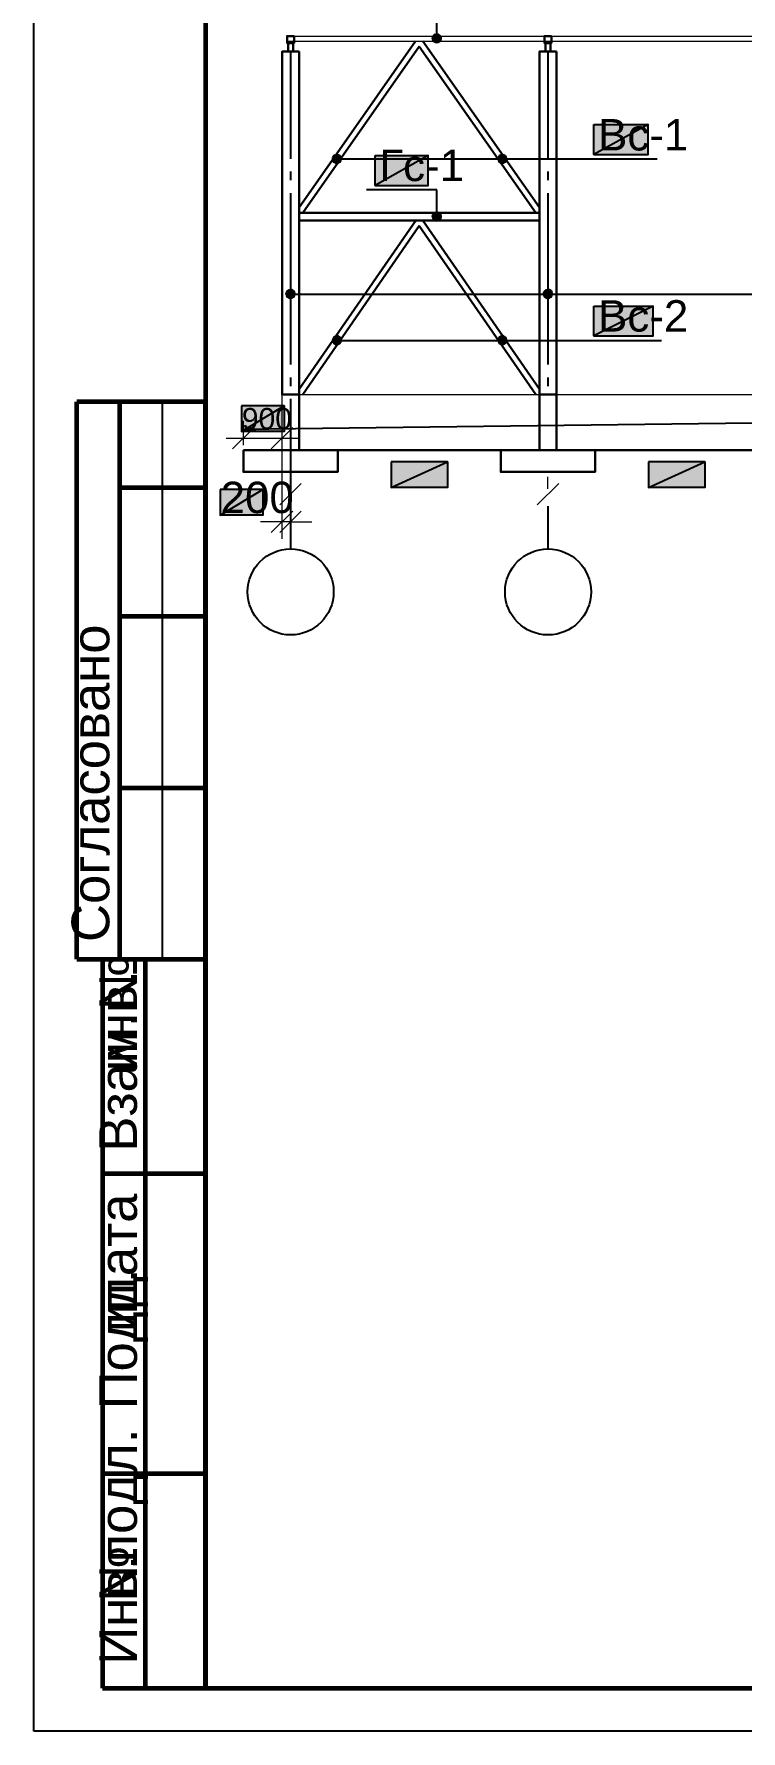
# Model space of a CAD drawing. Extents: x 8 to 21351, y 0 to 420.
# Drawn here: x 11391.6 to 11474, y 0.1 to 198 of the extents above; entities that cross this region are included whole.
import ezdxf

# ---------------------------------------------------------------- set-up
doc = ezdxf.new("R2010")
doc.units = 0
doc.linetypes.add('TEYPDFCAD_CENTER', pattern=[20, 12, -3, 2, -3])
for name, color, linetype in [('PDF_ВЫНОСКИ', 7, 'Continuous'), ('PDF_ОСИ', 7, 'Continuous'), ('TEY_REVIEW_AXIS', 7, 'Continuous'), ('TEY_REVIEW_LEADER', 7, 'Continuous')]:
    doc.layers.add(name, color=color, linetype=linetype)
doc.styles.add('TEYPDFCAD_TEXT', font='arial.ttf')
doc.dimstyles.new('TEYPDFCAD_SCALE_1', dxfattribs={"dimtxt": 2.5, "dimasz": 2.5, "dimexe": 1.25, "dimexo": 0.75, "dimtad": 1, "dimdsep": 46, "dimtxsty": 'Standard', "dimcen": 0.09, "dimadec": 0, "dimazin": 0, "dimtfac": 1, "dimtofl": 0, "dimtmove": 0, "dimatfit": 3, "dimfxl": 1, "dimarcsym": 0})

# ---------------------------------------------------------------- blocks, each defined once
blk = doc.blocks.new('TEY_AXIS')
at = {"layer": 'PDF_ОСИ', "linetype": 'TEYPDFCAD_CENTER', "lineweight": 9}
blk.add_line((0, 0), (1, 0), dxfattribs=at)

msp = doc.modelspace()

# ---------------------------------------------------------------- hatches: boundary and pattern name
h = msp.add_hatch(color=7)
h.paths.add_polyline_path([(11438.72, 197.93), (11438.53, 197.97), (11438.53, 197.46)])
h.paths.add_polyline_path([(11438.53, 197.97), (11438.53, 197.46), (11438.34, 197.93)])
h.paths.add_polyline_path([(11438.53, 197.46), (11438.34, 197.93), (11438.17, 197.82)])
h = msp.add_hatch(color=7)
h.paths.add_polyline_path([(11439.04, 197.46), (11439, 197.65), (11438.53, 197.46)])
h.paths.add_polyline_path([(11439, 197.65), (11438.53, 197.46), (11438.89, 197.82)])
h.paths.add_polyline_path([(11438.53, 197.46), (11438.89, 197.82), (11438.72, 197.93)])
h = msp.add_hatch(color=7)
h.paths.add_polyline_path([(11438.17, 197.82), (11438.07, 197.65), (11438.53, 197.46)])
h.paths.add_polyline_path([(11438.07, 197.65), (11438.53, 197.46), (11438.02, 197.46)])
h.paths.add_polyline_path([(11438.53, 197.46), (11438.02, 197.46), (11438.07, 197.27)])
h = msp.add_hatch(color=7)
h.paths.add_polyline_path([(11438.07, 197.27), (11438.17, 197.13), (11438.53, 197.46)])
h.paths.add_polyline_path([(11438.17, 197.13), (11438.53, 197.46), (11438.34, 197.02)])
h.paths.add_polyline_path([(11438.53, 197.46), (11438.34, 197.02), (11438.53, 196.98)])
h = msp.add_hatch(color=7)
h.paths.add_polyline_path([(11438.53, 196.98), (11438.72, 197.02), (11438.53, 197.46)])
h.paths.add_polyline_path([(11438.72, 197.02), (11438.53, 197.46), (11438.89, 197.13)])
h.paths.add_polyline_path([(11438.53, 197.46), (11438.89, 197.13), (11439, 197.27)])
for points in [[(11439, 197.27), (11439.04, 197.46), (11438.53, 197.46)], [(11427.36, 183.22), (11427.4, 183.41), (11426.89, 183.41)], [(11446.62, 183.22), (11446.66, 183.41), (11446.15, 183.41)], [(11439, 176.51), (11439.04, 176.7), (11438.53, 176.7)], [(11421.96, 167.47), (11422, 167.66), (11421.49, 167.66)], [(11451.95, 167.47), (11451.99, 167.66), (11451.49, 167.66)], [(11427.36, 162.07), (11427.4, 162.26), (11426.89, 162.26)], [(11446.62, 162.07), (11446.66, 162.26), (11446.17, 162.26)], [(11446.62, 162.07), (11446.66, 162.26), (11446.17, 162.26)]]:
    msp.add_hatch(color=7).paths.add_polyline_path(points)
at = {"true_color": 0xffffff}
h = msp.add_hatch(color=0, dxfattribs=at)
h.paths.add_polyline_path([(11456.84, 187.41), (11463.19, 187.41), (11456.84, 183.92)])
h.paths.add_polyline_path([(11463.19, 187.41), (11456.84, 183.92), (11463.19, 183.92)])
h = msp.add_hatch(color=7)
h.paths.add_polyline_path([(11426.55, 183.77), (11426.42, 183.6), (11426.89, 183.41)])
h.paths.add_polyline_path([(11426.42, 183.6), (11426.89, 183.41), (11426.4, 183.41)])
h.paths.add_polyline_path([(11426.89, 183.41), (11426.4, 183.41), (11426.42, 183.22)])
h = msp.add_hatch(color=7)
h.paths.add_polyline_path([(11426.42, 183.22), (11426.55, 183.05), (11426.89, 183.41)])
h.paths.add_polyline_path([(11426.55, 183.05), (11426.89, 183.41), (11426.7, 182.94)])
h.paths.add_polyline_path([(11426.89, 183.41), (11426.7, 182.94), (11426.89, 182.92)])
h = msp.add_hatch(color=7)
h.paths.add_polyline_path([(11427.08, 183.87), (11426.89, 183.92), (11426.89, 183.41)])
h.paths.add_polyline_path([(11426.89, 183.92), (11426.89, 183.41), (11426.7, 183.87)])
h.paths.add_polyline_path([(11426.89, 183.41), (11426.7, 183.87), (11426.55, 183.77)])
h = msp.add_hatch(color=7)
h.paths.add_polyline_path([(11427.4, 183.41), (11427.36, 183.6), (11426.89, 183.41)])
h.paths.add_polyline_path([(11427.36, 183.6), (11426.89, 183.41), (11427.25, 183.77)])
h.paths.add_polyline_path([(11426.89, 183.41), (11427.25, 183.77), (11427.08, 183.87)])
h = msp.add_hatch(color=7)
h.paths.add_polyline_path([(11426.89, 182.92), (11427.08, 182.94), (11426.89, 183.41)])
h.paths.add_polyline_path([(11427.08, 182.94), (11426.89, 183.41), (11427.25, 183.05)])
h.paths.add_polyline_path([(11426.89, 183.41), (11427.25, 183.05), (11427.36, 183.22)])
h = msp.add_hatch(color=0, dxfattribs=at)
h.paths.add_polyline_path([(11431.36, 183.81), (11437.54, 183.81), (11431.36, 180.32)])
h.paths.add_polyline_path([(11437.54, 183.81), (11431.36, 180.32), (11437.54, 180.32)])
h = msp.add_hatch(color=7)
h.paths.add_polyline_path([(11445.81, 183.77), (11445.71, 183.6), (11446.15, 183.41)])
h.paths.add_polyline_path([(11445.71, 183.6), (11446.15, 183.41), (11445.67, 183.41)])
h.paths.add_polyline_path([(11446.15, 183.41), (11445.67, 183.41), (11445.71, 183.22)])
h = msp.add_hatch(color=7)
h.paths.add_polyline_path([(11445.71, 183.22), (11445.81, 183.05), (11446.15, 183.41)])
h.paths.add_polyline_path([(11445.81, 183.05), (11446.15, 183.41), (11445.96, 182.94)])
h.paths.add_polyline_path([(11446.15, 183.41), (11445.96, 182.94), (11446.15, 182.92)])
h = msp.add_hatch(color=7)
h.paths.add_polyline_path([(11446.34, 183.87), (11446.15, 183.92), (11446.15, 183.41)])
h.paths.add_polyline_path([(11446.15, 183.92), (11446.15, 183.41), (11445.96, 183.87)])
h.paths.add_polyline_path([(11446.15, 183.41), (11445.96, 183.87), (11445.81, 183.77)])
h = msp.add_hatch(color=7)
h.paths.add_polyline_path([(11446.66, 183.41), (11446.62, 183.6), (11446.15, 183.41)])
h.paths.add_polyline_path([(11446.62, 183.6), (11446.15, 183.41), (11446.51, 183.77)])
h.paths.add_polyline_path([(11446.15, 183.41), (11446.51, 183.77), (11446.34, 183.87)])
h = msp.add_hatch(color=7)
h.paths.add_polyline_path([(11446.15, 182.92), (11446.34, 182.94), (11446.15, 183.41)])
h.paths.add_polyline_path([(11446.34, 182.94), (11446.15, 183.41), (11446.51, 183.05)])
h.paths.add_polyline_path([(11446.15, 183.41), (11446.51, 183.05), (11446.62, 183.22)])
h = msp.add_hatch(color=7)
h.paths.add_polyline_path([(11438.17, 177.04), (11438.07, 176.89), (11438.53, 176.7)])
h.paths.add_polyline_path([(11438.07, 176.89), (11438.53, 176.7), (11438.02, 176.7)])
h.paths.add_polyline_path([(11438.53, 176.7), (11438.02, 176.7), (11438.07, 176.51)])
h = msp.add_hatch(color=7)
h.paths.add_polyline_path([(11438.07, 176.51), (11438.17, 176.34), (11438.53, 176.7)])
h.paths.add_polyline_path([(11438.17, 176.34), (11438.53, 176.7), (11438.34, 176.23)])
h.paths.add_polyline_path([(11438.53, 176.7), (11438.34, 176.23), (11438.53, 176.19)])
h = msp.add_hatch(color=7)
h.paths.add_polyline_path([(11438.72, 177.14), (11438.53, 177.19), (11438.53, 176.7)])
h.paths.add_polyline_path([(11438.53, 177.19), (11438.53, 176.7), (11438.34, 177.14)])
h.paths.add_polyline_path([(11438.53, 176.7), (11438.34, 177.14), (11438.17, 177.04)])
h = msp.add_hatch(color=7)
h.paths.add_polyline_path([(11439.04, 176.7), (11439, 176.89), (11438.53, 176.7)])
h.paths.add_polyline_path([(11439, 176.89), (11438.53, 176.7), (11438.89, 177.04)])
h.paths.add_polyline_path([(11438.53, 176.7), (11438.89, 177.04), (11438.72, 177.14)])
h = msp.add_hatch(color=7)
h.paths.add_polyline_path([(11438.53, 176.19), (11438.72, 176.23), (11438.53, 176.7)])
h.paths.add_polyline_path([(11438.72, 176.23), (11438.53, 176.7), (11438.89, 176.34)])
h.paths.add_polyline_path([(11438.53, 176.7), (11438.89, 176.34), (11439, 176.51)])
h = msp.add_hatch(color=7)
h.paths.add_polyline_path([(11421.13, 168.02), (11421.03, 167.85), (11421.49, 167.66)])
h.paths.add_polyline_path([(11421.03, 167.85), (11421.49, 167.66), (11420.99, 167.66)])
h.paths.add_polyline_path([(11421.49, 167.66), (11420.99, 167.66), (11421.03, 167.47)])
h = msp.add_hatch(color=7)
h.paths.add_polyline_path([(11421.03, 167.47), (11421.13, 167.3), (11421.49, 167.66)])
h.paths.add_polyline_path([(11421.13, 167.3), (11421.49, 167.66), (11421.3, 167.2)])
h.paths.add_polyline_path([(11421.49, 167.66), (11421.3, 167.2), (11421.49, 167.15)])
h = msp.add_hatch(color=7)
h.paths.add_polyline_path([(11421.68, 168.13), (11421.49, 168.17), (11421.49, 167.66)])
h.paths.add_polyline_path([(11421.49, 168.17), (11421.49, 167.66), (11421.3, 168.13)])
h.paths.add_polyline_path([(11421.49, 167.66), (11421.3, 168.13), (11421.13, 168.02)])
h = msp.add_hatch(color=7)
h.paths.add_polyline_path([(11422, 167.66), (11421.96, 167.85), (11421.49, 167.66)])
h.paths.add_polyline_path([(11421.96, 167.85), (11421.49, 167.66), (11421.85, 168.02)])
h.paths.add_polyline_path([(11421.49, 167.66), (11421.85, 168.02), (11421.68, 168.13)])
h = msp.add_hatch(color=7)
h.paths.add_polyline_path([(11421.49, 167.15), (11421.68, 167.2), (11421.49, 167.66)])
h.paths.add_polyline_path([(11421.68, 167.2), (11421.49, 167.66), (11421.85, 167.3)])
h.paths.add_polyline_path([(11421.49, 167.66), (11421.85, 167.3), (11421.96, 167.47)])
h = msp.add_hatch(color=7)
h.paths.add_polyline_path([(11451.15, 168.02), (11451.02, 167.85), (11451.49, 167.66)])
h.paths.add_polyline_path([(11451.02, 167.85), (11451.49, 167.66), (11451, 167.66)])
h.paths.add_polyline_path([(11451.49, 167.66), (11451, 167.66), (11451.02, 167.47)])
h = msp.add_hatch(color=7)
h.paths.add_polyline_path([(11451.02, 167.47), (11451.15, 167.3), (11451.49, 167.66)])
h.paths.add_polyline_path([(11451.15, 167.3), (11451.49, 167.66), (11451.3, 167.2)])
h.paths.add_polyline_path([(11451.49, 167.66), (11451.3, 167.2), (11451.49, 167.15)])
h = msp.add_hatch(color=7)
h.paths.add_polyline_path([(11451.68, 168.13), (11451.49, 168.17), (11451.49, 167.66)])
h.paths.add_polyline_path([(11451.49, 168.17), (11451.49, 167.66), (11451.3, 168.13)])
h.paths.add_polyline_path([(11451.49, 167.66), (11451.3, 168.13), (11451.15, 168.02)])
h = msp.add_hatch(color=7)
h.paths.add_polyline_path([(11451.99, 167.66), (11451.95, 167.85), (11451.49, 167.66)])
h.paths.add_polyline_path([(11451.95, 167.85), (11451.49, 167.66), (11451.85, 168.02)])
h.paths.add_polyline_path([(11451.49, 167.66), (11451.85, 168.02), (11451.68, 168.13)])
h = msp.add_hatch(color=7)
h.paths.add_polyline_path([(11451.49, 167.15), (11451.68, 167.2), (11451.49, 167.66)])
h.paths.add_polyline_path([(11451.68, 167.2), (11451.49, 167.66), (11451.85, 167.3)])
h.paths.add_polyline_path([(11451.49, 167.66), (11451.85, 167.3), (11451.95, 167.47)])
h = msp.add_hatch(color=0, dxfattribs=at)
h.paths.add_polyline_path([(11456.84, 166.26), (11463.74, 166.26), (11456.84, 162.77)])
h.paths.add_polyline_path([(11463.74, 166.26), (11456.84, 162.77), (11463.74, 162.77)])
h = msp.add_hatch(color=7)
h.paths.add_polyline_path([(11426.55, 162.62), (11426.45, 162.45), (11426.89, 162.26)])
h.paths.add_polyline_path([(11426.45, 162.45), (11426.89, 162.26), (11426.4, 162.26)])
h.paths.add_polyline_path([(11426.89, 162.26), (11426.4, 162.26), (11426.45, 162.07)])
h = msp.add_hatch(color=7)
h.paths.add_polyline_path([(11427.08, 162.73), (11426.89, 162.77), (11426.89, 162.26)])
h.paths.add_polyline_path([(11426.89, 162.77), (11426.89, 162.26), (11426.7, 162.73)])
h.paths.add_polyline_path([(11426.89, 162.26), (11426.7, 162.73), (11426.55, 162.62)])
h = msp.add_hatch(color=7)
h.paths.add_polyline_path([(11427.4, 162.26), (11427.36, 162.45), (11426.89, 162.26)])
h.paths.add_polyline_path([(11427.36, 162.45), (11426.89, 162.26), (11427.25, 162.62)])
h.paths.add_polyline_path([(11426.89, 162.26), (11427.25, 162.62), (11427.08, 162.73)])
h = msp.add_hatch(color=7)
h.paths.add_polyline_path([(11445.81, 162.62), (11445.71, 162.45), (11446.17, 162.26)])
h.paths.add_polyline_path([(11445.71, 162.45), (11446.17, 162.26), (11445.67, 162.26)])
h.paths.add_polyline_path([(11446.17, 162.26), (11445.67, 162.26), (11445.71, 162.07)])
h = msp.add_hatch(color=7)
h.paths.add_polyline_path([(11445.81, 162.62), (11445.71, 162.45), (11446.17, 162.26)])
h.paths.add_polyline_path([(11445.71, 162.45), (11446.17, 162.26), (11445.67, 162.26)])
h.paths.add_polyline_path([(11446.17, 162.26), (11445.67, 162.26), (11445.71, 162.07)])
h = msp.add_hatch(color=7)
h.paths.add_polyline_path([(11446.36, 162.73), (11446.17, 162.77), (11446.17, 162.26)])
h.paths.add_polyline_path([(11446.17, 162.77), (11446.17, 162.26), (11445.96, 162.73)])
h.paths.add_polyline_path([(11446.17, 162.26), (11445.96, 162.73), (11445.81, 162.62)])
h = msp.add_hatch(color=7)
h.paths.add_polyline_path([(11446.36, 162.73), (11446.17, 162.77), (11446.17, 162.26)])
h.paths.add_polyline_path([(11446.17, 162.77), (11446.17, 162.26), (11445.96, 162.73)])
h.paths.add_polyline_path([(11446.17, 162.26), (11445.96, 162.73), (11445.81, 162.62)])
h = msp.add_hatch(color=7)
h.paths.add_polyline_path([(11446.66, 162.26), (11446.62, 162.45), (11446.17, 162.26)])
h.paths.add_polyline_path([(11446.62, 162.45), (11446.17, 162.26), (11446.51, 162.62)])
h.paths.add_polyline_path([(11446.17, 162.26), (11446.51, 162.62), (11446.36, 162.73)])
h = msp.add_hatch(color=7)
h.paths.add_polyline_path([(11446.66, 162.26), (11446.62, 162.45), (11446.17, 162.26)])
h.paths.add_polyline_path([(11446.62, 162.45), (11446.17, 162.26), (11446.51, 162.62)])
h.paths.add_polyline_path([(11446.17, 162.26), (11446.51, 162.62), (11446.36, 162.73)])
h = msp.add_hatch(color=7)
h.paths.add_polyline_path([(11426.45, 162.07), (11426.55, 161.93), (11426.89, 162.26)])
h.paths.add_polyline_path([(11426.55, 161.93), (11426.89, 162.26), (11426.7, 161.82)])
h.paths.add_polyline_path([(11426.89, 162.26), (11426.7, 161.82), (11426.89, 161.78)])
h = msp.add_hatch(color=7)
h.paths.add_polyline_path([(11426.89, 161.78), (11427.08, 161.82), (11426.89, 162.26)])
h.paths.add_polyline_path([(11427.08, 161.82), (11426.89, 162.26), (11427.25, 161.93)])
h.paths.add_polyline_path([(11426.89, 162.26), (11427.25, 161.93), (11427.36, 162.07)])
h = msp.add_hatch(color=7)
h.paths.add_polyline_path([(11445.71, 162.07), (11445.81, 161.93), (11446.17, 162.26)])
h.paths.add_polyline_path([(11445.81, 161.93), (11446.17, 162.26), (11445.96, 161.82)])
h.paths.add_polyline_path([(11446.17, 162.26), (11445.96, 161.82), (11446.17, 161.78)])
h = msp.add_hatch(color=7)
h.paths.add_polyline_path([(11445.71, 162.07), (11445.81, 161.93), (11446.17, 162.26)])
h.paths.add_polyline_path([(11445.81, 161.93), (11446.17, 162.26), (11445.96, 161.82)])
h.paths.add_polyline_path([(11446.17, 162.26), (11445.96, 161.82), (11446.17, 161.78)])
h = msp.add_hatch(color=7)
h.paths.add_polyline_path([(11446.17, 161.78), (11446.36, 161.82), (11446.17, 162.26)])
h.paths.add_polyline_path([(11446.36, 161.82), (11446.17, 162.26), (11446.51, 161.93)])
h.paths.add_polyline_path([(11446.17, 162.26), (11446.51, 161.93), (11446.62, 162.07)])
h = msp.add_hatch(color=7)
h.paths.add_polyline_path([(11446.17, 161.78), (11446.36, 161.82), (11446.17, 162.26)])
h.paths.add_polyline_path([(11446.36, 161.82), (11446.17, 162.26), (11446.51, 161.93)])
h.paths.add_polyline_path([(11446.17, 162.26), (11446.51, 161.93), (11446.62, 162.07)])
h = msp.add_hatch(color=0, dxfattribs=at)
h.paths.add_polyline_path([(11415.76, 154.62), (11415.76, 151.62), (11420.73, 154.62)])
h.paths.add_polyline_path([(11415.76, 151.62), (11420.73, 154.62), (11420.73, 151.62)])
h = msp.add_hatch(color=0, dxfattribs=at)
h.paths.add_polyline_path([(11433.2, 148.08), (11433.2, 145.08), (11439.78, 148.08)])
h.paths.add_polyline_path([(11433.2, 145.08), (11439.78, 148.08), (11439.78, 145.08)])
h = msp.add_hatch(color=0, dxfattribs=at)
h.paths.add_polyline_path([(11463.21, 148.08), (11463.21, 145.08), (11469.77, 148.08)])
h.paths.add_polyline_path([(11463.21, 145.08), (11469.77, 148.08), (11469.77, 145.08)])
h = msp.add_hatch(color=0, dxfattribs=at)
h.paths.add_polyline_path([(11413.28, 144.86), (11413.28, 141.86), (11418.25, 144.86)])
h.paths.add_polyline_path([(11413.28, 141.86), (11418.25, 144.86), (11418.25, 141.86)])

# ---------------------------------------------------------------- linework, layer by layer
at = {"color": 7, "lineweight": 25}
for p, q in [((11438.53, 197.46), (11438.53, 200.6)), ((11446.15, 183.41), (11455.85, 183.41)), ((11455.85, 183.41), (11464.21, 183.41)), ((11438.53, 179.81), (11430.34, 179.81)), ((11438.53, 176.7), (11438.53, 179.81)), ((11446.17, 162.26), (11455.85, 162.26)), ((11446.17, 162.26), (11455.85, 162.26)), ((11455.85, 162.26), (11464.74, 162.26))]:
    msp.add_line(p, q, dxfattribs=at)
at = {"color": 0, "lineweight": 0, "true_color": 0xffffff}
for p, q in [((11456.84, 183.92), (11463.19, 183.92)), ((11431.36, 180.32), (11437.54, 180.32)), ((11456.84, 162.77), (11463.74, 162.77))]:
    msp.add_line(p, q, dxfattribs=at)
at = {"lineweight": 25}
for p, q in [((11421.49, 181.93), (11421.49, 180.93)), ((11451.49, 181.93), (11451.49, 180.93)), ((11421.49, 157.92), (11421.49, 156.93)), ((11451.49, 157.92), (11451.49, 156.93)), ((11421.49, 142.92), (11421.49, 137.92)), ((11451.49, 142.92), (11451.49, 137.92))]:
    msp.add_line(p, q, dxfattribs=at)
at = {"color": 7, "lineweight": 30}
msp.add_line((11450.49, 155.93), (11450.49, 149.44), dxfattribs=at)
at = {"color": 7, "lineweight": 5}
for p, q in [((11415.99, 150.05), (11415.99, 152.87)), ((11420.5, 150.05), (11420.5, 152.87)), ((11414, 150.85), (11422.49, 150.85)), ((11417.24, 152.1), (11414.74, 149.61)), ((11419.25, 149.61), (11421.75, 152.1)), ((11422.74, 145.58), (11420.24, 143.09)), ((11452.74, 145.58), (11450.24, 143.09)), ((11450.24, 143.09), (11452.74, 145.58)), ((11451.49, 144.95), (11451.49, 146.33)), ((11451.49, 144.95), (11451.49, 146.33)), ((11421.49, 143.7), (11421.49, 142.32)), ((11421.49, 141.73), (11421.49, 143.11)), ((11421.49, 143.07), (11421.49, 139.11)), ((11420.5, 141.1), (11418, 141.1)), ((11419.25, 139.85), (11421.75, 142.35)), ((11422.74, 142.35), (11420.24, 139.85)), ((11422.74, 142.35), (11420.24, 139.85)), ((11421.49, 141.1), (11420.5, 141.1)), ((11421.49, 141.1), (11423.99, 141.1))]:
    msp.add_line(p, q, dxfattribs=at)
at = {"lineweight": 60}
for p, q in [((11401.58, 110.09), (11411.59, 110.09)), ((11399.59, 30.1), (11411.59, 30.1))]:
    msp.add_line(p, q, dxfattribs=at)
at = {"color": 7}
for points in [[(11438.53, 197.46), (11438.34, 197.93), (11438.17, 197.82)], [(11438.53, 197.97), (11438.53, 197.46), (11438.34, 197.93)], [(11438.72, 197.93), (11438.53, 197.97), (11438.53, 197.46)], [(11438.53, 197.46), (11438.89, 197.82), (11438.72, 197.93)], [(11438.07, 197.65), (11438.53, 197.46), (11438.02, 197.46)], [(11438.53, 197.46), (11438.02, 197.46), (11438.07, 197.27)], [(11438.17, 197.82), (11438.07, 197.65), (11438.53, 197.46)], [(11438.07, 197.27), (11438.17, 197.13), (11438.53, 197.46)], [(11438.17, 197.13), (11438.53, 197.46), (11438.34, 197.02)], [(11438.53, 197.46), (11438.34, 197.02), (11438.53, 196.98)], [(11439, 197.65), (11438.53, 197.46), (11438.89, 197.82)], [(11439.04, 197.46), (11439, 197.65), (11438.53, 197.46)], [(11438.53, 196.98), (11438.72, 197.02), (11438.53, 197.46)], [(11438.72, 197.02), (11438.53, 197.46), (11438.89, 197.13)], [(11438.53, 197.46), (11438.89, 197.13), (11439, 197.27)], [(11439, 197.27), (11439.04, 197.46), (11438.53, 197.46)], [(11426.42, 183.6), (11426.89, 183.41), (11426.4, 183.41)], [(11426.89, 183.41), (11426.4, 183.41), (11426.42, 183.22)], [(11426.55, 183.77), (11426.42, 183.6), (11426.89, 183.41)], [(11426.42, 183.22), (11426.55, 183.05), (11426.89, 183.41)], [(11426.89, 183.41), (11426.7, 183.87), (11426.55, 183.77)], [(11426.55, 183.05), (11426.89, 183.41), (11426.7, 182.94)], [(11426.89, 183.92), (11426.89, 183.41), (11426.7, 183.87)], [(11426.89, 183.41), (11426.7, 182.94), (11426.89, 182.92)], [(11427.08, 183.87), (11426.89, 183.92), (11426.89, 183.41)], [(11426.89, 183.41), (11427.25, 183.77), (11427.08, 183.87)], [(11427.36, 183.6), (11426.89, 183.41), (11427.25, 183.77)], [(11427.4, 183.41), (11427.36, 183.6), (11426.89, 183.41)], [(11426.89, 182.92), (11427.08, 182.94), (11426.89, 183.41)], [(11427.08, 182.94), (11426.89, 183.41), (11427.25, 183.05)], [(11426.89, 183.41), (11427.25, 183.05), (11427.36, 183.22)], [(11427.36, 183.22), (11427.4, 183.41), (11426.89, 183.41)], [(11445.71, 183.6), (11446.15, 183.41), (11445.67, 183.41)], [(11446.15, 183.41), (11445.67, 183.41), (11445.71, 183.22)], [(11445.81, 183.77), (11445.71, 183.6), (11446.15, 183.41)], [(11445.71, 183.22), (11445.81, 183.05), (11446.15, 183.41)], [(11446.15, 183.41), (11445.96, 183.87), (11445.81, 183.77)], [(11445.81, 183.05), (11446.15, 183.41), (11445.96, 182.94)], [(11446.15, 183.92), (11446.15, 183.41), (11445.96, 183.87)], [(11446.15, 183.41), (11445.96, 182.94), (11446.15, 182.92)], [(11446.34, 183.87), (11446.15, 183.92), (11446.15, 183.41)], [(11446.15, 183.41), (11446.51, 183.77), (11446.34, 183.87)], [(11446.62, 183.6), (11446.15, 183.41), (11446.51, 183.77)], [(11446.66, 183.41), (11446.62, 183.6), (11446.15, 183.41)], [(11446.15, 182.92), (11446.34, 182.94), (11446.15, 183.41)], [(11446.34, 182.94), (11446.15, 183.41), (11446.51, 183.05)], [(11446.15, 183.41), (11446.51, 183.05), (11446.62, 183.22)], [(11446.62, 183.22), (11446.66, 183.41), (11446.15, 183.41)], [(11438.07, 176.89), (11438.53, 176.7), (11438.02, 176.7)], [(11438.53, 176.7), (11438.02, 176.7), (11438.07, 176.51)], [(11438.17, 177.04), (11438.07, 176.89), (11438.53, 176.7)], [(11438.07, 176.51), (11438.17, 176.34), (11438.53, 176.7)], [(11438.53, 176.7), (11438.34, 177.14), (11438.17, 177.04)], [(11438.17, 176.34), (11438.53, 176.7), (11438.34, 176.23)], [(11438.53, 177.19), (11438.53, 176.7), (11438.34, 177.14)], [(11438.53, 176.7), (11438.34, 176.23), (11438.53, 176.19)], [(11438.72, 177.14), (11438.53, 177.19), (11438.53, 176.7)], [(11438.53, 176.7), (11438.89, 177.04), (11438.72, 177.14)], [(11439, 176.89), (11438.53, 176.7), (11438.89, 177.04)], [(11439.04, 176.7), (11439, 176.89), (11438.53, 176.7)], [(11438.53, 176.19), (11438.72, 176.23), (11438.53, 176.7)], [(11438.72, 176.23), (11438.53, 176.7), (11438.89, 176.34)], [(11438.53, 176.7), (11438.89, 176.34), (11439, 176.51)], [(11439, 176.51), (11439.04, 176.7), (11438.53, 176.7)], [(11421.03, 167.85), (11421.49, 167.66), (11420.99, 167.66)], [(11421.49, 167.66), (11420.99, 167.66), (11421.03, 167.47)], [(11421.13, 168.02), (11421.03, 167.85), (11421.49, 167.66)], [(11421.03, 167.47), (11421.13, 167.3), (11421.49, 167.66)], [(11421.49, 167.66), (11421.3, 168.13), (11421.13, 168.02)], [(11421.13, 167.3), (11421.49, 167.66), (11421.3, 167.2)], [(11421.49, 168.17), (11421.49, 167.66), (11421.3, 168.13)], [(11421.49, 167.66), (11421.3, 167.2), (11421.49, 167.15)], [(11421.68, 168.13), (11421.49, 168.17), (11421.49, 167.66)], [(11421.49, 167.66), (11421.85, 168.02), (11421.68, 168.13)], [(11421.96, 167.85), (11421.49, 167.66), (11421.85, 168.02)], [(11422, 167.66), (11421.96, 167.85), (11421.49, 167.66)], [(11421.49, 167.15), (11421.68, 167.2), (11421.49, 167.66)], [(11421.68, 167.2), (11421.49, 167.66), (11421.85, 167.3)], [(11421.49, 167.66), (11421.85, 167.3), (11421.96, 167.47)], [(11421.96, 167.47), (11422, 167.66), (11421.49, 167.66)], [(11451.02, 167.85), (11451.49, 167.66), (11451, 167.66)], [(11451.49, 167.66), (11451, 167.66), (11451.02, 167.47)], [(11451.15, 168.02), (11451.02, 167.85), (11451.49, 167.66)], [(11451.02, 167.47), (11451.15, 167.3), (11451.49, 167.66)], [(11451.49, 167.66), (11451.3, 168.13), (11451.15, 168.02)], [(11451.15, 167.3), (11451.49, 167.66), (11451.3, 167.2)], [(11451.49, 168.17), (11451.49, 167.66), (11451.3, 168.13)], [(11451.49, 167.66), (11451.3, 167.2), (11451.49, 167.15)], [(11451.68, 168.13), (11451.49, 168.17), (11451.49, 167.66)], [(11451.49, 167.66), (11451.85, 168.02), (11451.68, 168.13)], [(11451.95, 167.85), (11451.49, 167.66), (11451.85, 168.02)], [(11451.99, 167.66), (11451.95, 167.85), (11451.49, 167.66)], [(11451.49, 167.15), (11451.68, 167.2), (11451.49, 167.66)], [(11451.68, 167.2), (11451.49, 167.66), (11451.85, 167.3)], [(11451.49, 167.66), (11451.85, 167.3), (11451.95, 167.47)], [(11451.95, 167.47), (11451.99, 167.66), (11451.49, 167.66)], [(11426.45, 162.45), (11426.89, 162.26), (11426.4, 162.26)], [(11426.55, 162.62), (11426.45, 162.45), (11426.89, 162.26)], [(11426.89, 162.26), (11426.7, 162.73), (11426.55, 162.62)], [(11426.89, 162.77), (11426.89, 162.26), (11426.7, 162.73)], [(11427.08, 162.73), (11426.89, 162.77), (11426.89, 162.26)], [(11426.89, 162.26), (11427.25, 162.62), (11427.08, 162.73)], [(11427.36, 162.45), (11426.89, 162.26), (11427.25, 162.62)], [(11427.4, 162.26), (11427.36, 162.45), (11426.89, 162.26)], [(11445.71, 162.45), (11446.17, 162.26), (11445.67, 162.26)], [(11445.71, 162.45), (11446.17, 162.26), (11445.67, 162.26)], [(11445.81, 162.62), (11445.71, 162.45), (11446.17, 162.26)], [(11445.81, 162.62), (11445.71, 162.45), (11446.17, 162.26)], [(11446.17, 162.26), (11445.96, 162.73), (11445.81, 162.62)], [(11446.17, 162.26), (11445.96, 162.73), (11445.81, 162.62)], [(11446.17, 162.77), (11446.17, 162.26), (11445.96, 162.73)], [(11446.17, 162.77), (11446.17, 162.26), (11445.96, 162.73)], [(11446.36, 162.73), (11446.17, 162.77), (11446.17, 162.26)], [(11446.36, 162.73), (11446.17, 162.77), (11446.17, 162.26)], [(11446.17, 162.26), (11446.51, 162.62), (11446.36, 162.73)], [(11446.17, 162.26), (11446.51, 162.62), (11446.36, 162.73)], [(11446.62, 162.45), (11446.17, 162.26), (11446.51, 162.62)], [(11446.62, 162.45), (11446.17, 162.26), (11446.51, 162.62)], [(11446.66, 162.26), (11446.62, 162.45), (11446.17, 162.26)], [(11446.66, 162.26), (11446.62, 162.45), (11446.17, 162.26)], [(11426.89, 162.26), (11426.4, 162.26), (11426.45, 162.07)], [(11426.45, 162.07), (11426.55, 161.93), (11426.89, 162.26)], [(11426.55, 161.93), (11426.89, 162.26), (11426.7, 161.82)], [(11426.89, 162.26), (11426.7, 161.82), (11426.89, 161.78)], [(11426.89, 161.78), (11427.08, 161.82), (11426.89, 162.26)], [(11427.08, 161.82), (11426.89, 162.26), (11427.25, 161.93)], [(11426.89, 162.26), (11427.25, 161.93), (11427.36, 162.07)], [(11427.36, 162.07), (11427.4, 162.26), (11426.89, 162.26)], [(11446.17, 162.26), (11445.67, 162.26), (11445.71, 162.07)], [(11446.17, 162.26), (11445.67, 162.26), (11445.71, 162.07)], [(11445.71, 162.07), (11445.81, 161.93), (11446.17, 162.26)], [(11445.71, 162.07), (11445.81, 161.93), (11446.17, 162.26)], [(11445.81, 161.93), (11446.17, 162.26), (11445.96, 161.82)], [(11445.81, 161.93), (11446.17, 162.26), (11445.96, 161.82)], [(11446.17, 162.26), (11445.96, 161.82), (11446.17, 161.78)], [(11446.17, 162.26), (11445.96, 161.82), (11446.17, 161.78)], [(11446.17, 161.78), (11446.36, 161.82), (11446.17, 162.26)], [(11446.36, 161.82), (11446.17, 162.26), (11446.51, 161.93)], [(11446.17, 162.26), (11446.51, 161.93), (11446.62, 162.07)], [(11446.62, 162.07), (11446.66, 162.26), (11446.17, 162.26)], [(11446.17, 161.78), (11446.36, 161.82), (11446.17, 162.26)], [(11446.36, 161.82), (11446.17, 162.26), (11446.51, 161.93)], [(11446.17, 162.26), (11446.51, 161.93), (11446.62, 162.07)], [(11446.62, 162.07), (11446.66, 162.26), (11446.17, 162.26)]]:
    msp.add_lwpolyline(points, close=True, dxfattribs=at)
at = {"color": 0, "true_color": 0xffffff}
for points in [[(11456.84, 187.41), (11463.19, 187.41), (11456.84, 183.92)], [(11463.19, 187.41), (11456.84, 183.92), (11463.19, 183.92)], [(11431.36, 183.81), (11437.54, 183.81), (11431.36, 180.32)], [(11437.54, 183.81), (11431.36, 180.32), (11437.54, 180.32)], [(11456.84, 166.26), (11463.74, 166.26), (11456.84, 162.77)], [(11463.74, 166.26), (11456.84, 162.77), (11463.74, 162.77)], [(11415.76, 154.62), (11415.76, 151.62), (11420.73, 154.62)], [(11415.76, 151.62), (11420.73, 154.62), (11420.73, 151.62)], [(11433.2, 148.08), (11433.2, 145.08), (11439.78, 148.08)], [(11433.2, 145.08), (11439.78, 148.08), (11439.78, 145.08)], [(11463.21, 148.08), (11463.21, 145.08), (11469.77, 148.08)], [(11463.21, 145.08), (11469.77, 148.08), (11469.77, 145.08)], [(11413.28, 144.86), (11413.28, 141.86), (11418.25, 144.86)], [(11413.28, 141.86), (11418.25, 144.86), (11418.25, 141.86)]]:
    msp.add_lwpolyline(points, close=True, dxfattribs=at)
at = {"lineweight": 25}
for centre in [(11421.5, 132.92), (11451.5, 132.92)]:
    msp.add_circle(centre, 5.01, dxfattribs=at)
at = {"layer": 'TEY_REVIEW_AXIS', "lineweight": 25}
for p, q in [((11391.58, 0.08), (11391.58, 296.97)), ((11421.49, 179.43), (11421.49, 159.43)), ((11451.49, 179.43), (11451.49, 159.43)), ((11406.57, 90.09), (11406.57, 155.09)), ((11811.47, 0.08), (11391.58, 0.08))]:
    msp.add_line(p, q, dxfattribs=at)
at = {"layer": 'TEY_REVIEW_AXIS', "color": 7, "lineweight": 30}
for p, q in [((11436.06, 197.13), (11422.49, 177.74)), ((11436.5, 196.51), (11422.91, 177.12)), ((11436.5, 196.51), (11450.07, 177.12)), ((11436.92, 197.13), (11450.49, 177.74)), ((11422.49, 177.12), (11450.49, 177.12)), ((11422.49, 176.23), (11450.49, 176.23)), ((11436.08, 176.23), (11422.49, 156.55)), ((11436.92, 176.23), (11450.49, 156.55)), ((11436.5, 175.62), (11422.91, 155.93)), ((11436.5, 175.62), (11450.07, 155.93)), ((11420.5, 149.44), (11752.5, 149.44))]:
    msp.add_line(p, q, dxfattribs=at)
at = {"layer": 'TEY_REVIEW_AXIS', "color": 7, "lineweight": 25}
for p, q in [((11426.89, 183.41), (11455.85, 183.41)), ((11421.49, 167.66), (11756.52, 167.66)), ((11451.49, 167.66), (11756.52, 167.66)), ((11426.89, 162.26), (11455.85, 162.26))]:
    msp.add_line(p, q, dxfattribs=at)
at = {"layer": 'TEY_REVIEW_AXIS', "lineweight": 60}
for p, q in [((11396.58, 90.09), (11396.58, 155.09)), ((11401.58, 90.09), (11401.58, 155.09)), ((11411.59, 5.1), (11411.59, 155.09)), ((11399.59, 90.09), (11399.59, 5.1)), ((11404.58, 5.1), (11404.58, 90.09))]:
    msp.add_line(p, q, dxfattribs=at)
msp.add_lwpolyline([(11411.59, 5.1), (11806.56, 5.1), (11806.56, 292.08), (11411.59, 292.08)], close=True, dxfattribs=at)
at = {"layer": 'TEY_REVIEW_AXIS', "lineweight": 30}
for points in [[(11422.49, 195.94), (11420.5, 195.94), (11420.5, 155.93), (11422.49, 155.93)], [(11452.5, 195.94), (11450.49, 195.94), (11450.49, 155.93), (11452.5, 155.93)]]:
    msp.add_lwpolyline(points, close=True, dxfattribs=at)
at = {"layer": 'TEY_REVIEW_LEADER', "color": 7, "lineweight": 30}
for p, q in [((11421.2, 195.94), (11421.2, 196.93)), ((11421.2, 196.93), (11421.79, 196.93)), ((11421.79, 195.94), (11421.79, 196.93)), ((11451.19, 195.94), (11451.19, 196.93)), ((11451.19, 196.93), (11451.78, 196.93)), ((11451.78, 195.94), (11451.78, 196.93)), ((11422.49, 155.93), (11422.49, 149.44)), ((11452.5, 155.93), (11452.5, 149.44))]:
    msp.add_line(p, q, dxfattribs=at)
at = {"layer": 'TEY_REVIEW_LEADER', "lineweight": 25}
for p, q in [((11421.49, 195.94), (11421.49, 183.43)), ((11451.49, 195.94), (11451.49, 183.43)), ((11421.49, 155.43), (11421.49, 142.92))]:
    msp.add_line(p, q, dxfattribs=at)
at = {"layer": 'TEY_REVIEW_LEADER', "lineweight": 60}
for p, q in [((11411.59, 155.09), (11396.58, 155.09)), ((11401.58, 145.08), (11411.59, 145.08)), ((11401.58, 130.09), (11411.59, 130.09)), ((11396.58, 90.09), (11411.59, 90.09)), ((11399.59, 65.09), (11411.59, 65.09)), ((11399.59, 5.1), (11411.59, 5.1))]:
    msp.add_line(p, q, dxfattribs=at)
at = {"layer": 'TEY_REVIEW_LEADER', "color": 7, "lineweight": 30}
for points in [[(11421.9, 197.74), (11421.09, 197.74), (11421.09, 196.93), (11421.9, 196.93)], [(11451.89, 197.74), (11451.08, 197.74), (11451.08, 196.93), (11451.89, 196.93)], [(11415.99, 149.44), (11415.99, 146.92), (11427, 146.92), (11427, 149.44)], [(11445.98, 149.44), (11445.98, 146.92), (11456.99, 146.92), (11456.99, 149.44)]]:
    msp.add_lwpolyline(points, close=True, dxfattribs=at)

# ---------------------------------------------------------------- block references
at = {"layer": 'PDF_ОСИ', "xscale": 56.83249999999998, "rotation": 90}
msp.add_blockref('TEY_AXIS', (11420.5, 139.11), dxfattribs=at)
at = {"layer": 'PDF_ОСИ'}
for p, xscale in [((11421.09, 197.74), 335.6821666666667), ((11421.09, 197.13), 330.7926666666666), ((11420.5, 155.93), 348.1493333333333)]:
    msp.add_blockref('TEY_AXIS', p, dxfattribs=dict(at, xscale=xscale))

# ---------------------------------------------------------------- texts
at = {"color": 7, "style": 'TEYPDFCAD_TEXT'}
for s, height, p in [('инв.', 4.392, (11403.59, 77.02)), ('дата', 4.392, (11403.59, 49.55)), ('Подп.', 4.392, (11403.59, 37.61)), ('и', 4.39, (11403.59, 46.62)), ('подл.', 4.392, (11403.59, 19.75)), ('№', 4.39, (11403.59, 15.12))]:
    msp.add_text(s, height=height, rotation=90, dxfattribs=at).set_placement(p)
at = {"layer": 'PDF_ВЫНОСКИ', "style": 'TEYPDFCAD_TEXT'}
msp.add_text('900', height=2.5, dxfattribs=at).set_placement((11415.82, 151.87))
at = {"layer": 'TEY_REVIEW_LEADER', "color": 7, "style": 'TEYPDFCAD_TEXT'}
for s, p in [('Вс-1', (11457.33, 184.4)), ('Гс-1', (11431.84, 180.83)), ('Вс-2', (11457.33, 163.28)), ('200', (11413.34, 142.11))]:
    msp.add_text(s, height=3.662, dxfattribs=at).set_placement(p)
for s, height, p in [('Согласовано', 4.3921, (11400.37, 92.1)), ('№', 4.39, (11403.59, 84.1)), ('Взам.', 4.392, (11403.59, 67.65)), ('Инв.', 4.392, (11403.59, 7.83))]:
    msp.add_text(s, height=height, rotation=90, dxfattribs=at).set_placement(p)

# ---------------------------------------------------------------- leaders
at = {"layer": 'PDF_ВЫНОСКИ', "lineweight": 9, "annotation_type": 0, "has_hookline": 1, "hookline_direction": 0}
msp.add_leader([(11752.5, 155.93), (11415.82, 151.87)], dimstyle='TEYPDFCAD_SCALE_1', dxfattribs=at)

doc.saveas('drawing.dxf')
